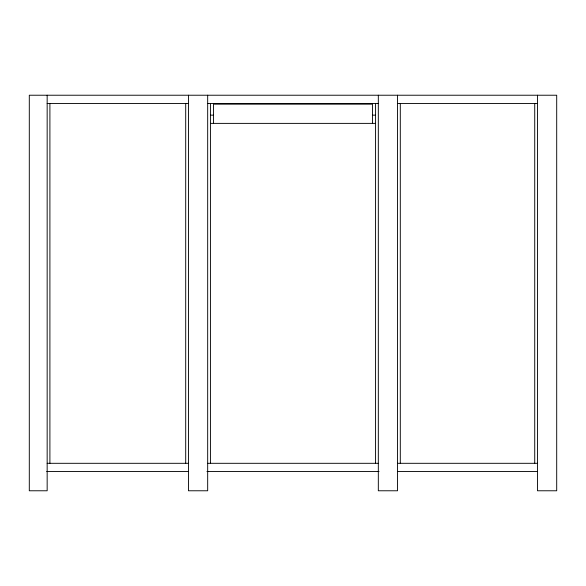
<?xml version="1.0" encoding="UTF-8"?>
<svg xmlns="http://www.w3.org/2000/svg" width="586" height="586" viewBox="0 0 586 586"><rect width="100%" height="100%" fill="white"/><g stroke="black" fill="none" stroke-linecap="round" stroke-linejoin="round"><path stroke-width="0.88" d="M47.158 103.466L188.45 103.466M207.678 103.466L378.322 103.466M397.55 103.466L537.472 103.466M210.425 115.142L213.509 115.142M372.491 115.142L375.575 115.142M210.425 123.382L375.575 123.382M47.158 463.306L188.45 463.306M207.678 463.306L378.322 463.306M397.55 463.306L537.472 463.306M46.697 471.547L188.619 471.547M206.931 471.547L379.069 471.547M397.381 471.547L537.472 471.547M537.472 95.225L537.472 490.775L556.7 490.775L556.7 95.225L29.3 95.225L29.3 490.775L47.158 490.775L47.158 95.225M534.725 103.466L534.725 463.306M400.297 103.466L400.297 463.306M397.55 95.225L397.55 490.775L378.322 490.775L378.322 95.225M375.575 103.466L375.575 463.306M372.491 123.382L372.491 104.154L213.509 104.154L213.509 123.382M210.425 103.466L210.425 463.306M207.678 95.225L207.678 490.775L188.45 490.775L188.45 95.225M185.703 103.466L185.703 463.306M49.905 103.466L49.905 463.306"/></g></svg>
